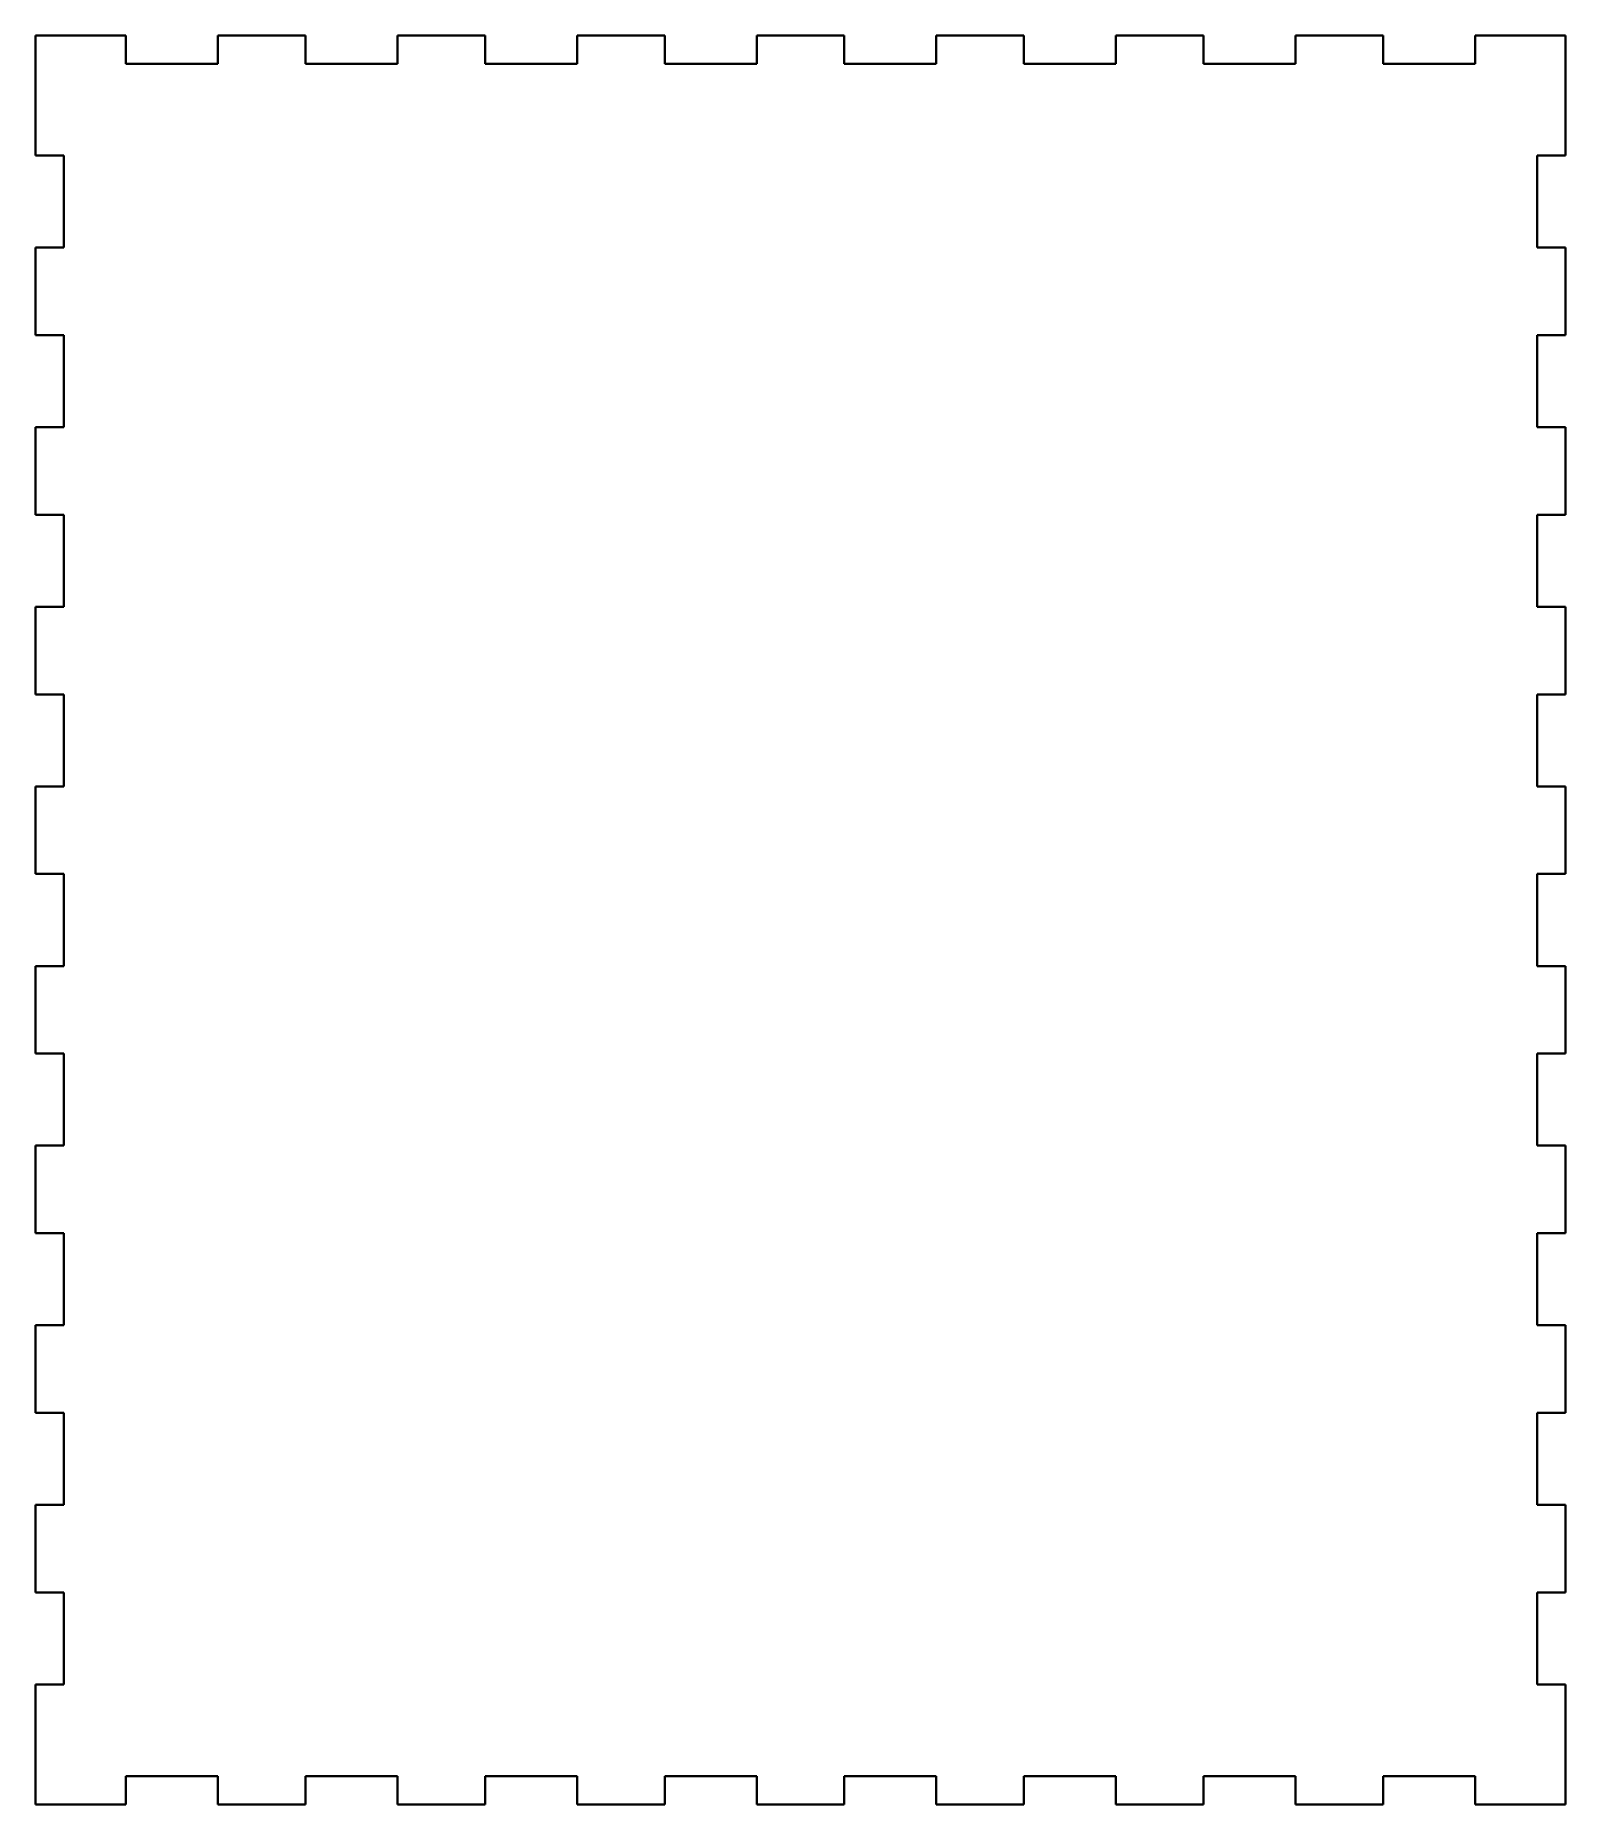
# Model space of a CAD drawing. Header units: inches. Extents: x -8.5 to 8.5, y -9.9 to 9.9.
import ezdxf

# ---------------------------------------------------------------- set-up
doc = ezdxf.new("R2010")
doc.units = ezdxf.units.IN
doc.header["$MEASUREMENT"] = 0
doc.layers.add('Visible', color=7, linetype='Continuous', lineweight=40)

msp = doc.modelspace()

# ---------------------------------------------------------------- linework, layer by layer
at = {"layer": 'Visible'}
for p, q in [((7.5125, 9.85), (8.52, 9.85)), ((7.5125, 9.85), (7.5125, 9.5325)), ((-8.52, 9.85), (-7.5125, 9.85)), ((-8.52, 9.85), (-8.52, 8.5125)), ((-7.5125, 9.85), (-7.5125, 9.5325)), ((-6.4875, 9.85), (-5.5125, 9.85)), ((-6.4875, 9.85), (-6.4875, 9.5325)), ((-5.5125, 9.85), (-5.5125, 9.5325)), ((-4.4875, 9.85), (-3.5125, 9.85)), ((-4.4875, 9.85), (-4.4875, 9.5325)), ((-3.5125, 9.85), (-3.5125, 9.5325)), ((-2.4875, 9.85), (-1.5125, 9.85)), ((-2.4875, 9.85), (-2.4875, 9.5325)), ((-1.5125, 9.85), (-1.5125, 9.5325)), ((-0.4875, 9.85), (0.4875, 9.85)), ((-0.4875, 9.85), (-0.4875, 9.5325)), ((0.4875, 9.85), (0.4875, 9.5325)), ((1.5125, 9.85), (2.4875, 9.85)), ((1.5125, 9.85), (1.5125, 9.5325)), ((2.4875, 9.85), (2.4875, 9.5325)), ((3.5125, 9.85), (4.4875, 9.85)), ((3.5125, 9.85), (3.5125, 9.5325)), ((4.4875, 9.85), (4.4875, 9.5325)), ((5.5125, 9.85), (6.4875, 9.85)), ((5.5125, 9.85), (5.5125, 9.5325)), ((6.4875, 9.85), (6.4875, 9.5325)), ((8.52, 9.85), (8.52, 8.5125)), ((-7.5125, 9.5325), (-6.4875, 9.5325)), ((-5.5125, 9.5325), (-4.4875, 9.5325)), ((-3.5125, 9.5325), (-2.4875, 9.5325)), ((-1.5125, 9.5325), (-0.4875, 9.5325)), ((0.4875, 9.5325), (1.5125, 9.5325)), ((2.4875, 9.5325), (3.5125, 9.5325)), ((4.4875, 9.5325), (5.5125, 9.5325)), ((6.4875, 9.5325), (7.5125, 9.5325)), ((-8.52, 8.5125), (-8.2025, 8.5125)), ((-8.2025, 8.5125), (-8.2025, 7.4875)), ((8.2025, 8.5125), (8.2025, 7.4875)), ((8.2025, 8.5125), (8.52, 8.5125)), ((-8.52, 7.4875), (-8.2025, 7.4875)), ((-8.52, 7.4875), (-8.52, 6.5125)), ((8.2025, 7.4875), (8.52, 7.4875)), ((8.52, 7.4875), (8.52, 6.5125)), ((-8.52, 6.5125), (-8.2025, 6.5125)), ((-8.2025, 6.5125), (-8.2025, 5.4875)), ((8.2025, 6.5125), (8.2025, 5.4875)), ((8.2025, 6.5125), (8.52, 6.5125)), ((-8.52, 5.4875), (-8.2025, 5.4875)), ((-8.52, 5.4875), (-8.52, 4.5125)), ((8.2025, 5.4875), (8.52, 5.4875)), ((8.52, 5.4875), (8.52, 4.5125)), ((-8.52, 4.5125), (-8.2025, 4.5125)), ((-8.2025, 4.5125), (-8.2025, 3.4875)), ((8.2025, 4.5125), (8.2025, 3.4875)), ((8.2025, 4.5125), (8.52, 4.5125)), ((-8.52, 3.4875), (-8.2025, 3.4875)), ((-8.52, 3.4875), (-8.52, 2.5125)), ((8.2025, 3.4875), (8.52, 3.4875)), ((8.52, 3.4875), (8.52, 2.5125)), ((-8.52, 2.5125), (-8.2025, 2.5125)), ((-8.2025, 2.5125), (-8.2025, 1.4875)), ((8.2025, 2.5125), (8.2025, 1.4875)), ((8.2025, 2.5125), (8.52, 2.5125)), ((-8.52, 1.4875), (-8.2025, 1.4875)), ((-8.52, 1.4875), (-8.52, 0.5125)), ((8.2025, 1.4875), (8.52, 1.4875)), ((8.52, 1.4875), (8.52, 0.5125)), ((-8.52, 0.5125), (-8.2025, 0.5125)), ((-8.2025, 0.5125), (-8.2025, -0.5125)), ((8.2025, 0.5125), (8.2025, -0.5125)), ((8.2025, 0.5125), (8.52, 0.5125)), ((-8.52, -0.5125), (-8.2025, -0.5125)), ((-8.52, -0.5125), (-8.52, -1.4875)), ((8.2025, -0.5125), (8.52, -0.5125)), ((8.52, -0.5125), (8.52, -1.4875)), ((-8.52, -1.4875), (-8.2025, -1.4875)), ((-8.2025, -1.4875), (-8.2025, -2.5125)), ((8.2025, -1.4875), (8.2025, -2.5125)), ((8.2025, -1.4875), (8.52, -1.4875)), ((-8.52, -2.5125), (-8.2025, -2.5125)), ((-8.52, -2.5125), (-8.52, -3.4875)), ((8.2025, -2.5125), (8.52, -2.5125)), ((8.52, -2.5125), (8.52, -3.4875)), ((-8.52, -3.4875), (-8.2025, -3.4875)), ((-8.2025, -3.4875), (-8.2025, -4.5125)), ((8.2025, -3.4875), (8.2025, -4.5125)), ((8.2025, -3.4875), (8.52, -3.4875)), ((-8.52, -4.5125), (-8.2025, -4.5125)), ((-8.52, -4.5125), (-8.52, -5.4875)), ((8.2025, -4.5125), (8.52, -4.5125)), ((8.52, -4.5125), (8.52, -5.4875)), ((-8.52, -5.4875), (-8.2025, -5.4875)), ((-8.2025, -5.4875), (-8.2025, -6.5125)), ((8.2025, -5.4875), (8.2025, -6.5125)), ((8.2025, -5.4875), (8.52, -5.4875)), ((-8.52, -6.5125), (-8.2025, -6.5125)), ((-8.52, -6.5125), (-8.52, -7.4875)), ((8.2025, -6.5125), (8.52, -6.5125)), ((8.52, -6.5125), (8.52, -7.4875)), ((-8.52, -7.4875), (-8.2025, -7.4875)), ((-8.2025, -7.4875), (-8.2025, -8.5125)), ((8.2025, -7.4875), (8.2025, -8.5125)), ((8.2025, -7.4875), (8.52, -7.4875)), ((-8.52, -8.5125), (-8.2025, -8.5125)), ((-8.52, -8.5125), (-8.52, -9.85)), ((8.2025, -8.5125), (8.52, -8.5125)), ((8.52, -8.5125), (8.52, -9.85)), ((-7.5125, -9.5325), (-7.5125, -9.85)), ((-7.5125, -9.5325), (-6.4875, -9.5325)), ((-6.4875, -9.5325), (-6.4875, -9.85)), ((-5.5125, -9.5325), (-5.5125, -9.85)), ((-5.5125, -9.5325), (-4.4875, -9.5325)), ((-4.4875, -9.5325), (-4.4875, -9.85)), ((-3.5125, -9.5325), (-3.5125, -9.85)), ((-3.5125, -9.5325), (-2.4875, -9.5325)), ((-2.4875, -9.5325), (-2.4875, -9.85)), ((-1.5125, -9.5325), (-1.5125, -9.85)), ((-1.5125, -9.5325), (-0.4875, -9.5325)), ((-0.4875, -9.5325), (-0.4875, -9.85)), ((0.4875, -9.5325), (0.4875, -9.85)), ((0.4875, -9.5325), (1.5125, -9.5325)), ((1.5125, -9.5325), (1.5125, -9.85)), ((2.4875, -9.5325), (2.4875, -9.85)), ((2.4875, -9.5325), (3.5125, -9.5325)), ((3.5125, -9.5325), (3.5125, -9.85)), ((4.4875, -9.5325), (4.4875, -9.85)), ((4.4875, -9.5325), (5.5125, -9.5325)), ((5.5125, -9.5325), (5.5125, -9.85)), ((6.4875, -9.5325), (6.4875, -9.85)), ((6.4875, -9.5325), (7.5125, -9.5325)), ((7.5125, -9.5325), (7.5125, -9.85)), ((-8.52, -9.85), (-7.5125, -9.85)), ((-6.4875, -9.85), (-5.5125, -9.85)), ((-4.4875, -9.85), (-3.5125, -9.85)), ((-2.4875, -9.85), (-1.5125, -9.85)), ((-0.4875, -9.85), (0.4875, -9.85)), ((1.5125, -9.85), (2.4875, -9.85)), ((3.5125, -9.85), (4.4875, -9.85)), ((5.5125, -9.85), (6.4875, -9.85)), ((7.5125, -9.85), (8.52, -9.85))]:
    msp.add_line(p, q, dxfattribs=at)

doc.saveas('drawing.dxf')
